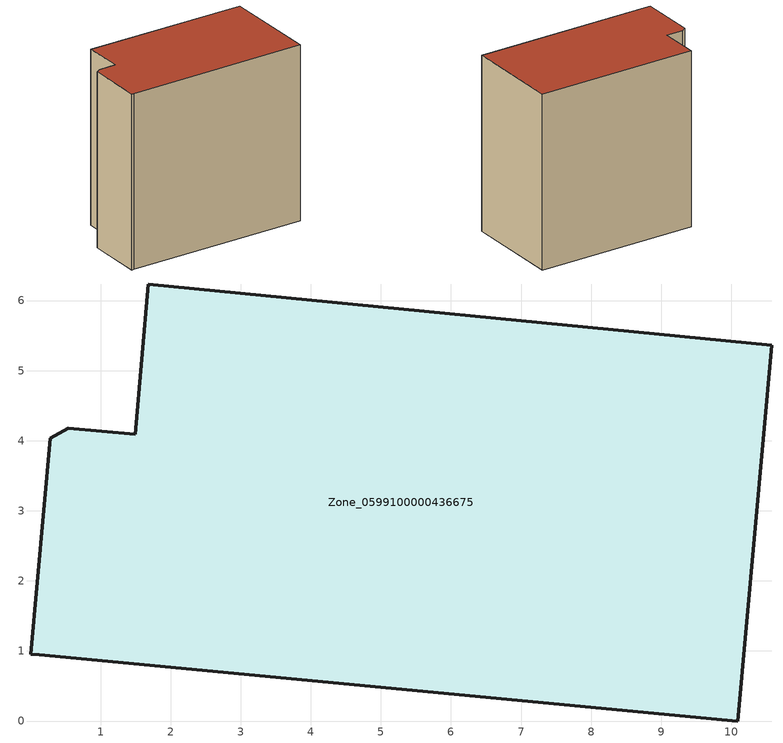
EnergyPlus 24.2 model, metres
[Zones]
Zone_0599100000436675
 floor ground (C_G): 1.49,4.09 1.68,6.24 10.58,5.36 10.09,0 0.12,0.94 0,0.95 0.28,4.04 0.54,4.17 z0
 wall outside (C_F): 10.09,0 10.58,5.36 1.68,6.24 1.49,4.09 0.54,4.17 0.28,4.04 0,0.95 0.12,0.94 10.09,0 z0:9.76
 roof outside (C_R): 0.54,4.17 0.28,4.04 0,0.95 0.12,0.94 10.09,0 10.58,5.36 1.68,6.24 1.49,4.09 z9.76
[BUILDING]
Pand.0599100000436675: North Axis=0; Terrain=City; Loads Convergence Tolerance Value=0.04; Temperature Convergence Tolerance Value=0.4; Solar Distribution=FullExterior; Maximum Number of Warmup Days=25; Minimum Number of Warmup Days=1
[Site:Location]
Rotterdam.The.Hague.AP_ZH_NLD Design_Conditions: Latitude=51.96; Longitude=4.45; Time Zone=1; Elevation=-4.5
[SITE:GROUNDTEMPERATURE:BUILDINGSURFACE]
18, 18, 18, 18, 18, 18, 18, 18, 18, 18, 18, 18
[MATERIAL] Thermal Absorptance=0.9; Solar Absorptance=0.7; Visible Absorptance=0.7
Name | Roughness | Thickness | Conductivity | Density | Specific Heat
G.TI.2006-2014 | MediumSmooth | 0.15 | 0.06 | 540 | 1210
F.TI.2006-2014 | Rough | 0.3 | 0.12 | 1920 | 840
R.TI.2006-2014 | MediumRough | 0.2 | 0.08 | 1500 | 1000
[CONSTRUCTION]
C_G: G.TI.2006-2014
C_F: F.TI.2006-2014
C_R: R.TI.2006-2014
[ZONE]
Zone_0599100000436675: Type=1; Multiplier=1; Ceiling Height=Autocalculate; Volume=Autocalculate; Floor Area=autocalculate; Part of Total Floor Area=Yes
[ZONEINFILTRATION:DESIGNFLOWRATE]
Infil_Zone_0599100000436675: Zone or ZoneList or Space or SpaceList=Zone_0599100000436675; Schedule=AlwaysOn; Design Flow Rate Calculation Method=Flow/Area; Flow Rate per Floor Area=0.0015; Constant Term Coefficient=1; Temperature Term Coefficient=0; Velocity Term Coefficient=0; Velocity Squared Term Coefficient=0
[HVACTEMPLATE:ZONE:IDEALLOADSAIRSYSTEM]
Zone_0599100000436675: Maximum Heating Supply Air Temperature=50; Minimum Cooling Supply Air Temperature=13; Maximum Heating Supply Air Humidity Ratio=0.0156; Minimum Cooling Supply Air Humidity Ratio=0.0077; Heating Limit=NoLimit; Cooling Limit=NoLimit; Dehumidification Control Type=ConstantSensibleHeatRatio; Cooling Sensible Heat Ratio=0.7; Dehumidification Setpoint=60; Humidification Control Type=None; Humidification Setpoint=30; Outdoor Air Method=None; Outdoor Air Flow Rate per Person=0.00944; Outdoor Air Flow Rate per Zone Floor Area=0; Outdoor Air Flow Rate per Zone=0; Demand Controlled Ventilation Type=None; Outdoor Air Economizer Type=NoEconomizer; Heat Recovery Type=None; Sensible Heat Recovery Effectiveness=0.7; Latent Heat Recovery Effectiveness=0.65
[ZONECONTROL:THERMOSTAT]
ThermostatControl_Zone_0599100000436675: Zone or ZoneList=Zone_0599100000436675; Control Type Schedule=DualSetpointControlType; Control 1=Thermostat_Zone_0599100000436675; Temperature Difference Between Cutout And Setpoint=0
[THERMOSTATSETPOINT:DUALSETPOINT]
Thermostat_Zone_0599100000436675: Heating Setpoint Temperature Schedule=HeatingSetpoint_Zone_0599100000436675; Cooling Setpoint Temperature Schedule=CoolingSetpoint_Zone_0599100000436675
[SCHEDULE:COMPACT]
HeatingSetpoint_Zone_0599100000436675: Through: 12/31, For: AllDays, Until: 24:00, 21
CoolingSetpoint_Zone_0599100000436675: Through: 12/31, For: AllDays, Until: 24:00, 24
DualSetpointControlType: Through: 12/31, For: AllDays, Until: 24:00, 4
AlwaysOn: Through: 12/31, For: AllDays, Until: 24:00, 1
